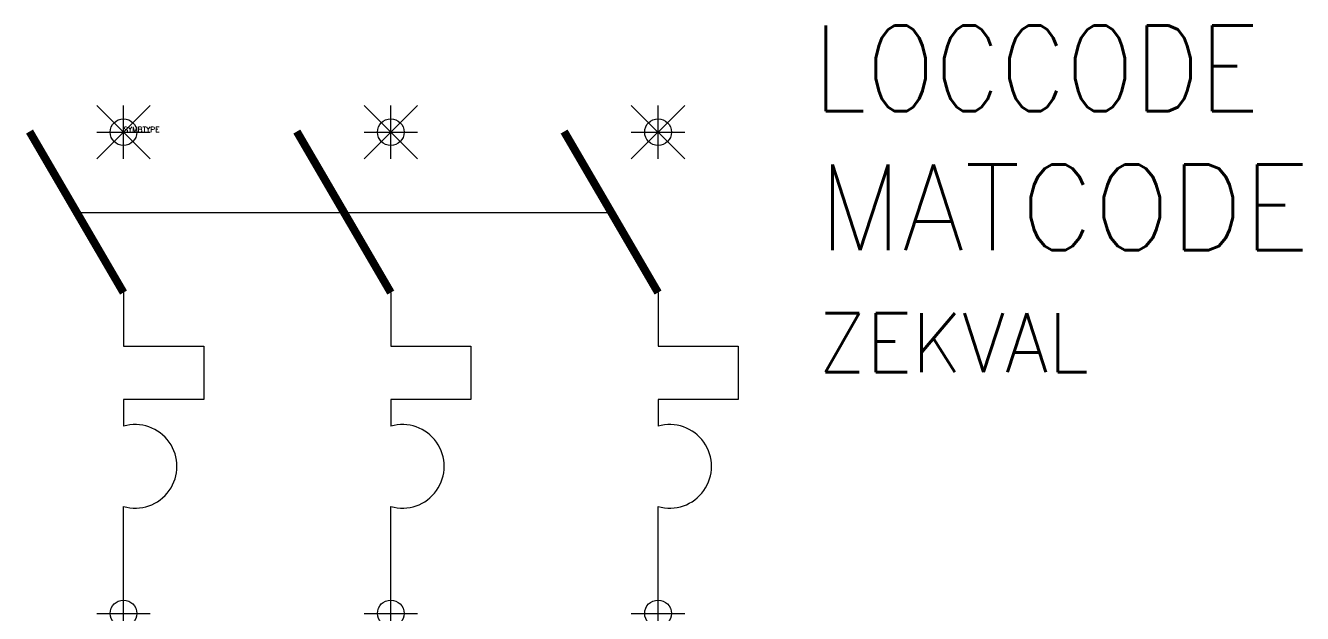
# Model space of a CAD drawing. Extents: x 21.3 to 69.1, y 174 to 196.
import ezdxf

# ---------------------------------------------------------------- set-up
doc = ezdxf.new("R2010")
doc.units = 0
doc.header["$LTSCALE"] = 6
doc.header["$MEASUREMENT"] = 0
doc.header["$PDMODE"] = 34
doc.linetypes.add('DASHED', pattern=[0.75, 0.5, -0.25])
doc.layers.get('0').update_dxf_attribs({"linetype": 'CONTINUOUS'})
for name, color, linetype in [('1', 7, 'CONTINUOUS'), ('11', 3, 'DASHED'), ('12', 2, 'DASHED'), ('C', 7, 'CONTINUOUS')]:
    doc.layers.add(name, color=color, linetype=linetype)
doc.styles.add('DINY', font='SIMPLEX', dxfattribs={"width": 0.95})
doc.styles.add('ROMANS', font='ROMANS', dxfattribs={"width": 0.85})
doc.styles.get("Standard").update_dxf_attribs({"font": 'simplex', "width": 0.85})

msp = doc.modelspace()

# ---------------------------------------------------------------- linework, layer by layer
at = {"layer": '1'}
for p, q in [((26, 191), (24, 193)), ((24, 191), (26, 193)), ((36, 191), (34, 193)), ((34, 191), (36, 193)), ((46, 191), (44, 193)), ((44, 191), (46, 193)), ((23.268, 189), (43.268, 189)), ((25, 186), (25, 184)), ((35, 186), (35, 184)), ((45, 186), (45, 184)), ((25, 184), (28, 184)), ((28, 184), (28, 182)), ((35, 184), (38, 184)), ((38, 184), (38, 182)), ((45, 184), (48, 184)), ((48, 184), (48, 182)), ((25, 182), (25, 181)), ((28, 182), (25, 182)), ((35, 182), (35, 181)), ((38, 182), (35, 182)), ((48, 182), (45, 182)), ((45, 182), (45, 181)), ((25, 174), (25, 178)), ((35, 174), (35, 178)), ((45, 174), (45, 178))]:
    msp.add_line(p, q, dxfattribs=at)
at = {"layer": '1', "const_width": 0.3}
for points in [[(25, 186), (21.485, 192.022)], [(35, 186), (31.485, 192.022)], [(45, 186), (41.485, 192.022)]]:
    msp.add_lwpolyline(points, dxfattribs=at)
at = {"layer": '1'}
for centre in [(25.438, 179.5), (35.438, 179.5), (45.438, 179.5)]:
    msp.add_arc(centre, 1.562, 253.7398, 106.2602, dxfattribs=at)
at = {"layer": 'C', "color": 1}
msp.add_point((25, 192), dxfattribs=at)
at = {"layer": 'C', "color": 3}
msp.add_point((35, 192), dxfattribs=at)
at = {"layer": 'C', "color": 5}
msp.add_point((45, 192), dxfattribs=at)
at = {"layer": 'C', "color": 2}
msp.add_point((25, 174), dxfattribs=at)
at = {"layer": 'C', "color": 4}
msp.add_point((35, 174), dxfattribs=at)
at = {"layer": 'C', "color": 6}
msp.add_point((45, 174), dxfattribs=at)

# ---------------------------------------------------------------- texts
at = {"flags": 1}
msp.add_attdef('SYMBTYPE', (25, 192), 'FL', height=0.2, dxfattribs=at)
at = {"layer": '1', "style": 'DINY', "width": 0.95}
msp.add_attdef('ZEKVAL', (51, 183.024), '', height=2.2, dxfattribs=at)
at = {"layer": '11', "style": 'ROMANS', "width": 0.85}
msp.add_attdef('LOCCODE', (50.811, 192.786), '', height=3.2, dxfattribs=at)
at = {"layer": '12', "style": 'DINY', "width": 0.95}
msp.add_attdef('MATCODE', (51, 187.588), '', height=3.2, dxfattribs=at)

doc.saveas('drawing.dxf')
